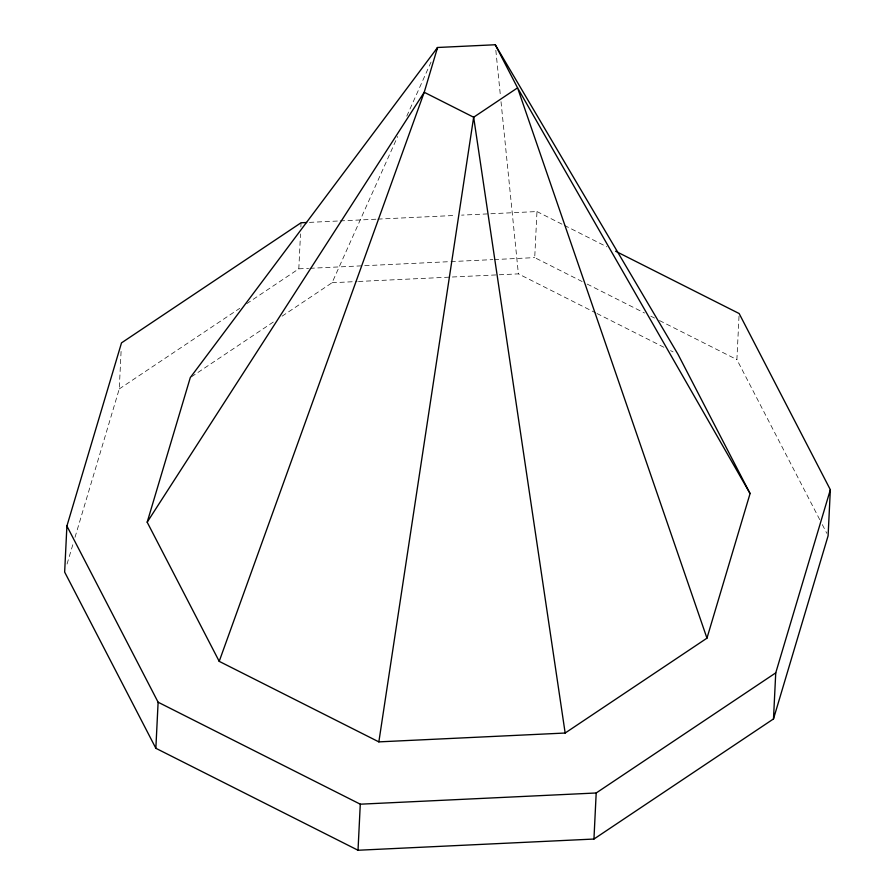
<?xml version="1.0" encoding="UTF-8"?>
<svg xmlns="http://www.w3.org/2000/svg" width="895" height="895" viewBox="0 0 895 895"><rect width="100%" height="100%" fill="white"/><g stroke="black" fill="none" stroke-linecap="round" stroke-linejoin="round"><path stroke-width="0.67" stroke-dasharray="4.47 3.36" d="M75.012 537.313L119.259 388.945L121.161 349.856M246.673 303.707L298.807 268.836L300.507 233.931M300.854 226.961L301.056 222.765M582.142 281.545L534.718 257.626L536.978 211.556L461.596 215.136M819.742 519.671L736.887 359.6L739.147 313.53M67.047 564.051L73.021 544.003M282.115 316.159L332.09 282.719L397.66 136.499M406.777 116.149L431.871 60.211M119.259 388.945L239.726 308.35M191.463 376.795L273.982 321.596M309.435 222.374L338.746 220.975M340.145 220.908L376.437 219.185M377.835 219.118L456.002 215.404M298.807 268.836L308.574 268.366M309.972 268.299L449.57 261.664M450.957 261.597L492.843 259.617M494.241 259.55L534.718 257.626M332.09 282.719L357.116 281.533M358.503 281.466L518.395 273.87L595.723 312.881M536.978 211.556L563.179 224.779M564.432 225.406L606.855 246.807M587.131 284.062L644.545 313.015M650.777 316.159L654.525 318.049M659.514 320.567L736.887 359.6M596.976 313.507L664.325 347.484M670.568 350.627L673.062 351.88M822.315 524.627L826.812 533.319M495.83 50.299L500.45 96.134M501.01 101.683L518.395 273.87"/><path stroke-width="1.34" d="M306.638 222.508L301.056 222.765L121.507 342.875L66.901 526.014L64.653 572.073L155.853 748.276L358.022 850.25L593.944 839.04L773.493 718.931L828.099 535.803L830.347 489.733L739.147 313.53L615.592 251.215M155.853 748.276L158.113 702.217L66.901 526.014M358.022 850.25L360.282 804.191L158.113 702.217M593.944 839.04L596.193 792.981L775.741 672.872L830.347 489.733M773.493 718.931L775.741 672.872M378.853 741.877L473.656 117.223L517.567 87.844L495.259 44.75L437.565 47.491L190.299 377.578L147.183 522.199L219.208 661.349L378.853 741.877L565.159 733.027L706.96 638.169L750.077 493.548L678.052 354.398L495.259 44.75M219.208 661.349L424.219 92.275L437.565 47.491L436.424 50.03M147.183 522.199L424.219 92.275L473.656 117.223L565.159 733.027M360.282 804.191L596.193 792.981M750.077 493.548L517.567 87.844L706.96 638.169"/></g></svg>
